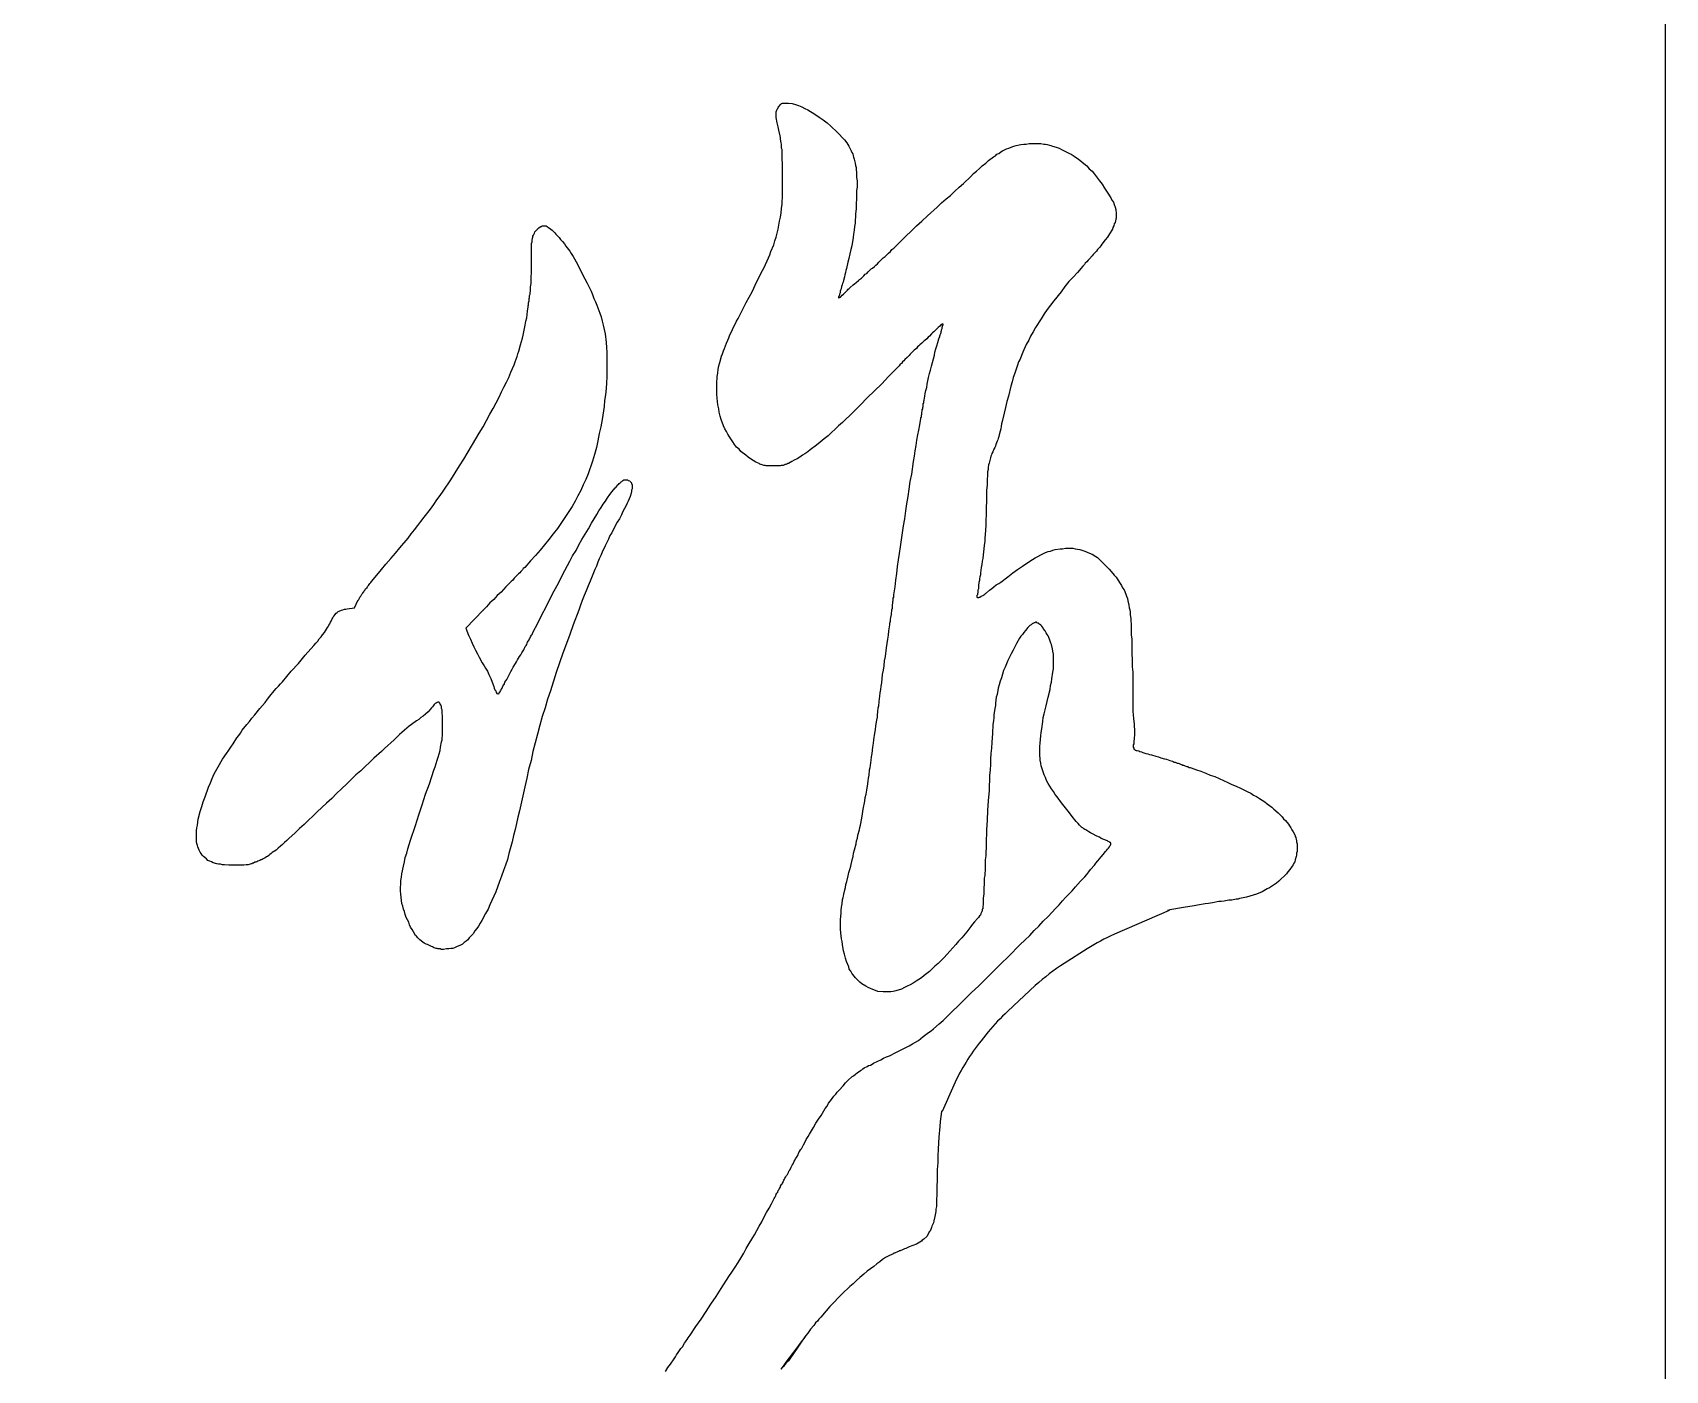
# Model space of a CAD drawing. Extents: x 0 to 5.1, y 0 to 11.
# Drawn here: x 2.559 to 5.118, y 3.653 to 5.75 of the extents above; entities that cross this region are included whole.
import ezdxf

# ---------------------------------------------------------------- set-up
doc = ezdxf.new("R2010")
doc.units = 0
doc.header["$MEASUREMENT"] = 0
doc.layers.get('0').update_dxf_attribs({"linetype": 'CONTINUOUS'})

msp = doc.modelspace()

# ---------------------------------------------------------------- linework, layer by layer
at = {"color": 88, "linetype": 'CONTINUOUS'}
for p, q in [((3.731392, 5.637041), (3.73215, 5.637799)), ((3.73215, 5.637799), (3.732908, 5.637799)), ((3.732908, 5.638557), (3.734424, 5.639316)), ((3.732908, 5.637799), (3.732908, 5.638557)), ((3.734424, 5.639316), (3.735182, 5.639316)), ((3.735182, 5.639316), (3.735941, 5.639316)), ((3.735941, 5.639316), (3.736699, 5.639316)), ((3.736699, 5.639316), (3.738973, 5.639316)), ((3.738973, 5.639316), (3.739731, 5.639316)), ((3.739731, 5.639316), (3.740489, 5.639316)), ((3.740489, 5.639316), (3.741247, 5.639316)), ((3.741247, 5.639316), (3.742763, 5.639316)), ((3.742763, 5.639316), (3.743521, 5.639316)), ((3.823117, 5.336769), (3.822359, 5.336011)), ((3.822359, 5.336011), (3.822359, 5.335253)), ((3.822359, 5.335253), (3.822359, 5.334494)), ((3.822359, 5.334494), (3.822359, 5.333736)), ((3.822359, 5.333736), (3.823117, 5.334494)), ((3.823117, 5.334494), (3.823875, 5.334494)), ((3.823875, 5.334494), (3.824633, 5.335253)), ((3.824633, 5.335253), (3.825391, 5.335253)), ((3.983825, 5.292032), (3.983067, 5.292032)), ((3.984583, 5.29279), (3.983825, 5.292032)), ((3.983825, 5.283691), (3.984583, 5.285966)), ((3.983825, 5.282933), (3.983825, 5.283691)), ((3.985342, 5.29279), (3.984583, 5.29279)), ((3.984583, 5.287482), (3.985342, 5.288999)), ((3.984583, 5.286724), (3.984583, 5.287482)), ((3.984583, 5.285966), (3.984583, 5.286724)), ((3.9861, 5.29279), (3.985342, 5.293548)), ((3.985342, 5.293548), (3.985342, 5.29279)), ((3.985342, 5.290515), (3.9861, 5.291273)), ((3.985342, 5.288999), (3.985342, 5.290515)), ((3.9861, 5.292032), (3.9861, 5.29279)), ((3.9861, 5.291273), (3.9861, 5.292032)), ((3.951229, 5.146445), (3.951987, 5.147204)), ((3.951987, 5.150237), (3.952745, 5.151753)), ((3.951987, 5.14872), (3.951987, 5.150237)), ((3.951987, 5.147204), (3.951987, 5.14872)), ((3.952745, 5.154028), (3.953503, 5.157061)), ((3.952745, 5.15327), (3.952745, 5.154028)), ((3.952745, 5.151753), (3.952745, 5.15327)), ((3.953503, 5.158578), (3.954261, 5.160094)), ((3.953503, 5.157061), (3.953503, 5.158578)), ((3.954261, 5.162369), (3.955019, 5.163885)), ((3.954261, 5.160852), (3.954261, 5.162369)), ((3.954261, 5.160094), (3.954261, 5.160852)), ((3.955019, 5.168435), (3.955777, 5.169193)), ((3.955019, 5.165402), (3.955019, 5.168435)), ((3.955019, 5.163885), (3.955019, 5.165402)), ((3.698796, 5.073652), (3.698038, 5.074411)), ((3.700312, 5.072894), (3.698796, 5.073652)), ((3.70107, 5.072894), (3.700312, 5.072894)), ((3.702586, 5.072136), (3.70107, 5.072894)), ((3.70486, 5.071378), (3.702586, 5.072136)), ((3.706376, 5.071378), (3.70486, 5.071378)), ((3.707134, 5.071378), (3.706376, 5.071378)), ((3.732908, 5.071378), (3.73215, 5.071378)), ((3.734424, 5.071378), (3.732908, 5.071378)), ((3.735182, 5.071378), (3.734424, 5.071378)), ((3.737457, 5.072136), (3.735182, 5.071378)), ((3.738215, 5.072894), (3.737457, 5.072136)), ((3.739731, 5.072894), (3.738215, 5.072894)), ((3.740489, 5.073652), (3.739731, 5.072894)), ((3.741247, 5.073652), (3.740489, 5.073652)), ((3.742005, 5.074411), (3.741247, 5.073652)), ((4.039922, 4.868922), (4.039164, 4.867405)), ((4.039164, 4.867405), (4.039164, 4.866647)), ((4.039164, 4.866647), (4.039164, 4.865889)), ((4.039164, 4.865889), (4.039164, 4.86513)), ((4.039164, 4.86513), (4.039922, 4.864372)), ((4.039922, 4.86968), (4.039922, 4.868922)), ((4.039922, 4.864372), (4.04068, 4.864372)), ((4.04068, 4.864372), (4.041438, 4.864372)), ((4.041438, 4.864372), (4.042196, 4.864372)), ((4.042196, 4.864372), (4.042954, 4.86513)), ((4.042954, 4.86513), (4.043712, 4.86513)), ((3.052172, 4.846932), (3.052172, 4.846174)), ((3.06885, 4.859822), (3.06885, 4.859064)), ((3.265187, 4.844657), (3.265187, 4.843899)), ((4.129372, 4.824942), (4.128614, 4.824942)), ((4.130131, 4.824942), (4.129372, 4.824942)), ((4.130889, 4.825701), (4.130131, 4.824942)), ((4.131647, 4.825701), (4.130889, 4.825701)), ((4.132405, 4.825701), (4.131647, 4.825701)), ((4.133163, 4.824942), (4.132405, 4.825701)), ((4.134679, 4.824184), (4.133163, 4.824942)), ((4.135437, 4.824184), (4.134679, 4.824184)), ((4.136195, 4.823426), (4.135437, 4.824184)), ((4.136953, 4.822668), (4.136195, 4.823426)), ((3.242445, 4.805228), (3.242445, 4.804469)), ((4.28629, 4.626278), (4.287048, 4.625519)), ((4.287048, 4.625519), (4.287807, 4.625519)), ((4.287807, 4.625519), (4.288565, 4.624761)), ((4.288565, 4.624761), (4.289323, 4.624761)), ((4.289323, 4.624761), (4.290081, 4.624761)), ((4.36058, 4.602772), (4.361338, 4.602013)), ((4.361338, 4.602013), (4.362854, 4.602013)), ((4.362854, 4.602013), (4.36437, 4.601255)), ((4.36437, 4.601255), (4.365128, 4.600497)), ((4.365128, 4.600497), (4.368161, 4.599739)), ((4.368161, 4.599739), (4.369677, 4.599739)), ((4.369677, 4.599739), (4.370435, 4.59898)), ((4.244597, 4.482208), (4.243839, 4.482966)), ((4.246113, 4.48145), (4.244597, 4.482208)), ((4.247629, 4.480691), (4.246113, 4.48145)), ((4.248388, 4.480691), (4.247629, 4.480691)), ((4.248388, 4.479933), (4.248388, 4.480691)), ((4.249146, 4.479933), (4.248388, 4.479933)), ((4.249146, 4.479175), (4.249146, 4.479933)), ((4.249146, 4.478417), (4.249146, 4.479175)), ((4.249146, 4.477658), (4.249146, 4.478417)), ((4.539482, 4.485241), (4.54024, 4.484483)), ((4.248388, 4.4769), (4.249146, 4.4769)), ((4.249146, 4.4769), (4.249146, 4.477658)), ((4.04826, 4.37681), (4.047502, 4.376051)), ((4.047502, 4.376051), (4.047502, 4.374535)), ((4.047502, 4.373018), (4.046744, 4.37226)), ((4.047502, 4.374535), (4.047502, 4.373018)), ((3.184074, 4.317665), (3.184074, 4.316907)), ((3.758682, 3.992371), (3.75944, 3.993129)), ((3.758682, 3.990854), (3.758682, 3.992371)), ((3.75944, 3.993129), (3.760198, 3.994645)), ((3.760198, 3.994645), (3.761714, 3.99692)), ((3.761714, 3.997679), (3.762473, 3.999195)), ((3.761714, 3.99692), (3.761714, 3.997679)), ((3.762473, 3.999195), (3.763231, 3.999953)), ((3.763231, 3.999953), (3.763989, 4.000712)), ((3.757924, 3.990096), (3.758682, 3.990854)), ((3.731392, 3.942325), (3.732908, 3.9446)), ((3.731392, 3.940809), (3.731392, 3.942325)), ((3.732908, 3.9446), (3.733666, 3.945358)), ((3.733666, 3.946117), (3.734424, 3.946875)), ((3.733666, 3.945358), (3.733666, 3.946117)), ((3.734424, 3.946875), (3.735182, 3.948391)), ((3.735182, 3.94915), (3.735941, 3.949908)), ((3.735182, 3.948391), (3.735182, 3.94915)), ((3.727602, 3.935501), (3.72836, 3.936259)), ((3.72836, 3.936259), (3.729118, 3.937776)), ((3.729118, 3.937776), (3.729876, 3.938534)), ((3.729876, 3.938534), (3.730634, 3.940051)), ((3.730634, 3.940051), (3.731392, 3.940809)), ((3.914842, 3.839202), (3.913326, 3.838444)), ((3.916358, 3.83996), (3.914842, 3.839202)), ((3.917116, 3.840718), (3.916358, 3.83996)), ((3.908778, 3.836927), (3.90802, 3.836169)), ((3.909536, 3.836927), (3.908778, 3.836927)), ((3.910294, 3.836927), (3.909536, 3.836927)), ((3.911052, 3.837685), (3.910294, 3.836927)), ((3.913326, 3.838444), (3.911052, 3.837685)), ((3.773843, 3.711814), (3.771569, 3.708781)), ((3.756646, 3.688695), (3.751757, 3.682123)), ((3.757166, 3.688308), (3.752618, 3.681483)), ((3.762167, 3.696117), (3.756646, 3.688695)), ((3.762473, 3.69589), (3.757166, 3.688308)), ((3.769318, 3.70573), (3.762167, 3.696117)), ((3.769295, 3.705748), (3.762473, 3.69589)), ((3.771569, 3.708781), (3.769295, 3.705748)), ((3.735286, 3.659981), (3.731968, 3.65552)), ((3.735941, 3.659494), (3.731968, 3.65552)), ((3.737549, 3.663022), (3.735286, 3.659981)), ((3.738215, 3.662527), (3.735941, 3.659494)), ((3.739811, 3.666064), (3.737549, 3.663022)), ((3.740489, 3.66556), (3.738215, 3.662527)), ((3.751757, 3.682123), (3.739811, 3.666064))]:
    msp.add_line(p, q, dxfattribs=at)
at = {"color": 7, "linetype": 'CONTINUOUS'}
msp.add_lwpolyline([(0, 0), (5.11811, 0), (5.11811, 11.023622), (0, 11.023622)], close=True, dxfattribs=at)
at = {"color": 88, "linetype": 'CONTINUOUS'}
for points in [[(3.698038, 5.074411), (3.692731, 5.076685), (3.688183, 5.07896), (3.684393, 5.081993), (3.680602, 5.084268), (3.676812, 5.087301), (3.669231, 5.093367), (3.666199, 5.097158), (3.662409, 5.100191), (3.659377, 5.103983), (3.656344, 5.108532), (3.651038, 5.116115), (3.648764, 5.120665), (3.64649, 5.124456), (3.644216, 5.129005), (3.641941, 5.133555), (3.638151, 5.143412), (3.636635, 5.14872), (3.635119, 5.154786), (3.634361, 5.160094), (3.632845, 5.16616), (3.632087, 5.176776), (3.631329, 5.182842), (3.631329, 5.18815), (3.631329, 5.194216), (3.631329, 5.199524), (3.632087, 5.210898), (3.632845, 5.216206), (3.633603, 5.222272), (3.634361, 5.227579), (3.635877, 5.232887), (3.638909, 5.242745), (3.640425, 5.246536), (3.641941, 5.251086), (3.643457, 5.254877), (3.64649, 5.263218), (3.648764, 5.267767), (3.65028, 5.271559), (3.651796, 5.276108), (3.65407, 5.2799), (3.657861, 5.288999), (3.660135, 5.29279), (3.662409, 5.29734), (3.664683, 5.301889), (3.666957, 5.30568), (3.673022, 5.318571), (3.67757, 5.326912), (3.682118, 5.335253), (3.686667, 5.343594), (3.694247, 5.359517), (3.698038, 5.366341), (3.70107, 5.373166), (3.70486, 5.380748), (3.710167, 5.392122), (3.712441, 5.396672), (3.714715, 5.401221), (3.716231, 5.406529), (3.720779, 5.417145), (3.722295, 5.423211), (3.72457, 5.429277), (3.726086, 5.435343), (3.727602, 5.441409), (3.729876, 5.4543), (3.731392, 5.460366), (3.73215, 5.46719), (3.732908, 5.474015), (3.733666, 5.480839), (3.734424, 5.495246), (3.734424, 5.504345), (3.734424, 5.512686), (3.734424, 5.521785), (3.734424, 5.530126), (3.734424, 5.542258), (3.734424, 5.54605), (3.733666, 5.549841), (3.733666, 5.553632), (3.733666, 5.556665), (3.733666, 5.560456), (3.733666, 5.566523), (3.732908, 5.568797), (3.732908, 5.571072), (3.732908, 5.573347), (3.732908, 5.574863), (3.73215, 5.577138), (3.731392, 5.582446), (3.731392, 5.585479), (3.730634, 5.587754), (3.72836, 5.596853), (3.727602, 5.602161), (3.726086, 5.608227), (3.72457, 5.616568), (3.72457, 5.618843), (3.72457, 5.621117), (3.72457, 5.623392), (3.72457, 5.625667), (3.726086, 5.629458), (3.726844, 5.630975), (3.727602, 5.632491), (3.72836, 5.634008), (3.729876, 5.634766), (3.731392, 5.637041)], [(3.743521, 5.639316), (3.749586, 5.638557), (3.754892, 5.637041), (3.75944, 5.635524), (3.764747, 5.63325), (3.769295, 5.630975), (3.773843, 5.6287), (3.785214, 5.621876), (3.792037, 5.617326), (3.798101, 5.612777), (3.804166, 5.608227), (3.81023, 5.602919), (3.820085, 5.59382), (3.823875, 5.590029), (3.827666, 5.585479), (3.831456, 5.581688), (3.835246, 5.577138), (3.838278, 5.57183), (3.842069, 5.564248), (3.842827, 5.561973), (3.844343, 5.559698), (3.845101, 5.556665), (3.845859, 5.55439), (3.846617, 5.551357), (3.848133, 5.545291), (3.848891, 5.5415), (3.849649, 5.538467), (3.849649, 5.534676), (3.850407, 5.530884), (3.850407, 5.522543), (3.851165, 5.517236), (3.851165, 5.512686), (3.851165, 5.507378), (3.850407, 5.50207), (3.850407, 5.489938), (3.849649, 5.481597), (3.849649, 5.473256), (3.848891, 5.465674), (3.848133, 5.451267), (3.847375, 5.445959), (3.846617, 5.439893), (3.845859, 5.433827), (3.845101, 5.428519), (3.842827, 5.415628), (3.841311, 5.409562), (3.839794, 5.402738), (3.838278, 5.395914), (3.836762, 5.389848), (3.834488, 5.37999), (3.83373, 5.376957), (3.832972, 5.373924), (3.832214, 5.370133), (3.831456, 5.3671), (3.82994, 5.361034), (3.829182, 5.358759), (3.828424, 5.356484), (3.827666, 5.354209), (3.826907, 5.351934), (3.826149, 5.348143), (3.825391, 5.345868), (3.824633, 5.344352), (3.824633, 5.342077), (3.823875, 5.339802), (3.823117, 5.336769)], [(3.825391, 5.335253), (3.827666, 5.338286), (3.82994, 5.339802), (3.831456, 5.341319), (3.832972, 5.342835), (3.836004, 5.345868), (3.83752, 5.347385), (3.839036, 5.348901), (3.840552, 5.350418), (3.845101, 5.354209), (3.847375, 5.355726), (3.849649, 5.358001), (3.853439, 5.361034), (3.854956, 5.36255), (3.856472, 5.364067), (3.857988, 5.364825), (3.861778, 5.368616), (3.864052, 5.370891), (3.866326, 5.372408), (3.868601, 5.374682), (3.873149, 5.379232), (3.875423, 5.380748), (3.878455, 5.383023), (3.88073, 5.385298), (3.883004, 5.387573), (3.885278, 5.389848), (3.887552, 5.392122), (3.8921, 5.396672), (3.895133, 5.398947), (3.898165, 5.40198), (3.900439, 5.404255), (3.903471, 5.406529), (3.905745, 5.409562), (3.908778, 5.411837), (3.91939, 5.422453), (3.927729, 5.430794), (3.936068, 5.438376), (3.944406, 5.446717), (3.952745, 5.4543), (3.961842, 5.462641), (3.977003, 5.476289), (3.983825, 5.483114), (3.990648, 5.48918), (3.99747, 5.494488), (4.004293, 5.501312), (4.011115, 5.507378), (4.017938, 5.513444), (4.029309, 5.52406), (4.033857, 5.528609), (4.038406, 5.532401), (4.042954, 5.53695), (4.047502, 5.540742), (4.052809, 5.545291), (4.057357, 5.549083), (4.064938, 5.555149), (4.06797, 5.556665), (4.070244, 5.55894), (4.073276, 5.560456), (4.076308, 5.562731), (4.079341, 5.564248), (4.085405, 5.567281), (4.089195, 5.568797), (4.092986, 5.570314), (4.096776, 5.57183), (4.100566, 5.572589), (4.108147, 5.574105), (4.112695, 5.574863), (4.116485, 5.574863), (4.121034, 5.575622), (4.124824, 5.575622), (4.131647, 5.575622), (4.133921, 5.575622), (4.136953, 5.575622), (4.139227, 5.575622), (4.143776, 5.574863), (4.145292, 5.574863), (4.146808, 5.574863), (4.149082, 5.574105), (4.152872, 5.573347), (4.155146, 5.572589), (4.157421, 5.57183), (4.163485, 5.570314), (4.168033, 5.568797), (4.171824, 5.566523), (4.177888, 5.56349), (4.18092, 5.561973), (4.183953, 5.560456), (4.186985, 5.55894), (4.191533, 5.555907), (4.193807, 5.55439), (4.196082, 5.552874), (4.198356, 5.551357), (4.20063, 5.549841), (4.206694, 5.544533), (4.211243, 5.540742), (4.215033, 5.536192), (4.219581, 5.532401), (4.223372, 5.527851), (4.230952, 5.517236), (4.235501, 5.511928), (4.239291, 5.505862), (4.243081, 5.499796), (4.249146, 5.490696), (4.250662, 5.486905), (4.252936, 5.483872), (4.254452, 5.480081), (4.255968, 5.476289), (4.256726, 5.472498), (4.257484, 5.466432), (4.257484, 5.464915), (4.257484, 5.462641), (4.257484, 5.461124), (4.257484, 5.458849), (4.256726, 5.457333), (4.255968, 5.452025), (4.254452, 5.44975), (4.253694, 5.446717), (4.252178, 5.444442), (4.25142, 5.441409), (4.246871, 5.434585), (4.243839, 5.429277), (4.240049, 5.424728), (4.234742, 5.417903), (4.233226, 5.415628), (4.23171, 5.413354), (4.22792, 5.409562), (4.226404, 5.407288), (4.224888, 5.405771), (4.222614, 5.403496), (4.221097, 5.40198), (4.219581, 5.399705), (4.215791, 5.395155), (4.213517, 5.392881), (4.211243, 5.390606), (4.208969, 5.388331), (4.207452, 5.386056), (4.205178, 5.383781), (4.19684, 5.373924), (4.190017, 5.366341), (4.183195, 5.359517), (4.17713, 5.351934), (4.171066, 5.343594), (4.159695, 5.329187), (4.154388, 5.322362), (4.149082, 5.315538), (4.144534, 5.308714), (4.139985, 5.301131), (4.130889, 5.287482), (4.127098, 5.280658), (4.123308, 5.273833), (4.120276, 5.267767), (4.116485, 5.260943), (4.111179, 5.248811), (4.108905, 5.243503), (4.106631, 5.238195), (4.104357, 5.233646), (4.10284, 5.228338), (4.098292, 5.216206), (4.096018, 5.209381), (4.094502, 5.202557), (4.092228, 5.195732), (4.088437, 5.179809), (4.086163, 5.171468), (4.083889, 5.162369), (4.081615, 5.15327), (4.078583, 5.140379), (4.077825, 5.136588), (4.077066, 5.132797), (4.076308, 5.129005), (4.07555, 5.125214), (4.074034, 5.119148), (4.073276, 5.116873), (4.072518, 5.11384), (4.07176, 5.111565), (4.071002, 5.109291), (4.068728, 5.103983), (4.06797, 5.101708), (4.067212, 5.099433), (4.065696, 5.097158), (4.06418, 5.092609), (4.062663, 5.090334), (4.061905, 5.088059), (4.061147, 5.085784), (4.060389, 5.08351), (4.059631, 5.081235), (4.058115, 5.075169), (4.057357, 5.072136), (4.056599, 5.068344), (4.056599, 5.065311), (4.055841, 5.06152), (4.055841, 5.057729), (4.055083, 5.047113), (4.055083, 5.040289), (4.054325, 5.032706), (4.054325, 5.025882), (4.054325, 5.018299), (4.053567, 5.003134), (4.053567, 4.994035), (4.052809, 4.985694), (4.052809, 4.977353), (4.052051, 4.962946), (4.051293, 4.957638), (4.051293, 4.95233), (4.050534, 4.946264), (4.049776, 4.940956), (4.049018, 4.931099), (4.04826, 4.925791), (4.047502, 4.921242), (4.046744, 4.915934), (4.045986, 4.911384), (4.04447, 4.903043), (4.04447, 4.90001), (4.043712, 4.896977), (4.042954, 4.893944), (4.042954, 4.890911), (4.042196, 4.887878), (4.041438, 4.883329), (4.041438, 4.881812), (4.041438, 4.879537), (4.041438, 4.878021), (4.04068, 4.875746), (4.04068, 4.873471), (4.039922, 4.86968)], [(3.06885, 4.859822), (3.070366, 4.861339), (3.071124, 4.863614), (3.071882, 4.86513), (3.073398, 4.866647), (3.074914, 4.86968), (3.07643, 4.871196), (3.077188, 4.872713), (3.077946, 4.873471), (3.078705, 4.874988), (3.080221, 4.876504), (3.080979, 4.878021), (3.083253, 4.880295), (3.084011, 4.881812), (3.085527, 4.883329), (3.086285, 4.884845), (3.087801, 4.886362), (3.089317, 4.887878), (3.090075, 4.889395), (3.098414, 4.899252), (3.105995, 4.908351), (3.112817, 4.916692), (3.120398, 4.925791), (3.127978, 4.934132), (3.134801, 4.942473), (3.147688, 4.957638), (3.152236, 4.964463), (3.157543, 4.970529), (3.162849, 4.977353), (3.167397, 4.983419), (3.172704, 4.990243), (3.182558, 5.003134), (3.187865, 5.009958), (3.192413, 5.017541), (3.19772, 5.024365), (3.202268, 5.03119), (3.214397, 5.04863), (3.221219, 5.060004), (3.228042, 5.070619), (3.234864, 5.081235), (3.241687, 5.092609), (3.253816, 5.113082), (3.259122, 5.122181), (3.265187, 5.132038), (3.270493, 5.141896), (3.2758, 5.151753), (3.281106, 5.160852), (3.290203, 5.178292), (3.293993, 5.186633), (3.297783, 5.194216), (3.301573, 5.201799), (3.305364, 5.209381), (3.308396, 5.217722), (3.313702, 5.229096), (3.315219, 5.233646), (3.316735, 5.238195), (3.318251, 5.241986), (3.319767, 5.246536), (3.321283, 5.250327), (3.323557, 5.260185), (3.325073, 5.265493), (3.326589, 5.2708), (3.328106, 5.27535), (3.328864, 5.280658), (3.331138, 5.291273), (3.331896, 5.29734), (3.333412, 5.302647), (3.33417, 5.307955), (3.334928, 5.313263), (3.335686, 5.320087), (3.335686, 5.321604), (3.336444, 5.32312), (3.336444, 5.324637), (3.336444, 5.326154), (3.337202, 5.329187), (3.337202, 5.329945), (3.337202, 5.331461), (3.337202, 5.332978), (3.33796, 5.334494), (3.33796, 5.337527), (3.338718, 5.339802), (3.338718, 5.341319), (3.339476, 5.34511), (3.339476, 5.347385), (3.339476, 5.348901), (3.339476, 5.351176), (3.340234, 5.356484), (3.340234, 5.360275), (3.340234, 5.363308), (3.340234, 5.366341), (3.340992, 5.373924), (3.340992, 5.377715), (3.340992, 5.381507), (3.340992, 5.386056), (3.340992, 5.394397), (3.340992, 5.399705), (3.340992, 5.404255), (3.340992, 5.409562), (3.340992, 5.417145), (3.340992, 5.41942), (3.341751, 5.421695), (3.341751, 5.423969), (3.342509, 5.427761), (3.343267, 5.429277), (3.343267, 5.430794), (3.344025, 5.43231), (3.345541, 5.435343), (3.346299, 5.437618), (3.347815, 5.439135), (3.350089, 5.441409), (3.350847, 5.442926), (3.352363, 5.443684), (3.353121, 5.444442), (3.355396, 5.445959), (3.356154, 5.445959), (3.35767, 5.446717), (3.358428, 5.446717), (3.359186, 5.446717), (3.362218, 5.446717), (3.363734, 5.446717), (3.36525, 5.445959), (3.366008, 5.445201), (3.367525, 5.444442), (3.371315, 5.441409), (3.373589, 5.439893), (3.375105, 5.438376), (3.377379, 5.436102), (3.378895, 5.433827), (3.384202, 5.428519), (3.386476, 5.425486), (3.389508, 5.422453), (3.39254, 5.418661), (3.394815, 5.41487), (3.400879, 5.407288), (3.403153, 5.403496), (3.406185, 5.398947), (3.40846, 5.395155), (3.410734, 5.390606), (3.416798, 5.379232), (3.420589, 5.371649), (3.424379, 5.364067), (3.428169, 5.357242), (3.434234, 5.344352), (3.436508, 5.339044), (3.438782, 5.332978), (3.441056, 5.32767), (3.44333, 5.322362), (3.447879, 5.31023), (3.450153, 5.304164), (3.451669, 5.29734), (3.453185, 5.291273), (3.454701, 5.284449), (3.456217, 5.277625), (3.457733, 5.263976), (3.458491, 5.256393), (3.459249, 5.248811), (3.459249, 5.241986), (3.459249, 5.234404), (3.459249, 5.226821), (3.459249, 5.210139), (3.458491, 5.20104), (3.457733, 5.191941), (3.456975, 5.182084), (3.455459, 5.172985), (3.454701, 5.163885), (3.451669, 5.143412), (3.449395, 5.132038), (3.447121, 5.121423), (3.444846, 5.110049), (3.442572, 5.099433), (3.43954, 5.088818), (3.436508, 5.078202), (3.429685, 5.058487), (3.425895, 5.049388), (3.422105, 5.041047), (3.418314, 5.031948), (3.413766, 5.023607), (3.409218, 5.015266), (3.404669, 5.006925), (3.399363, 4.999343), (3.387992, 4.981903), (3.381928, 4.972803), (3.375105, 4.964463), (3.368283, 4.955363), (3.36146, 4.947023), (3.354638, 4.938682), (3.347057, 4.930341), (3.339476, 4.922), (3.33038, 4.911384), (3.328106, 4.909868), (3.326589, 4.907593), (3.324315, 4.905318), (3.322799, 4.903043), (3.320525, 4.901527), (3.318251, 4.899252), (3.313702, 4.894702), (3.311428, 4.891669), (3.309154, 4.889395), (3.306122, 4.886362), (3.303848, 4.884087), (3.300815, 4.881054), (3.293235, 4.872713), (3.28717, 4.867405), (3.281864, 4.861339), (3.2758, 4.856031), (3.270493, 4.849965), (3.265187, 4.844657)], [(3.983067, 5.292032), (3.980793, 5.289757), (3.978519, 5.287482), (3.977003, 5.285966), (3.975487, 5.285207), (3.973213, 5.282174), (3.971696, 5.280658), (3.969422, 5.279141), (3.967906, 5.277625), (3.964874, 5.273833), (3.9626, 5.272317), (3.960326, 5.270042), (3.957293, 5.267009), (3.955777, 5.266251), (3.954261, 5.264734), (3.952745, 5.263218), (3.949713, 5.260185), (3.948197, 5.258668), (3.945923, 5.257152), (3.944406, 5.254877), (3.940616, 5.251844), (3.9391, 5.250327), (3.937584, 5.248811), (3.936068, 5.247294), (3.934552, 5.245778), (3.933036, 5.243503), (3.931519, 5.241986), (3.930003, 5.24047), (3.926213, 5.237437), (3.924697, 5.235162), (3.922423, 5.233646), (3.920907, 5.231371), (3.918632, 5.229854), (3.917116, 5.227579), (3.9156, 5.226063), (3.913326, 5.223788), (3.900439, 5.210898), (3.889826, 5.199524), (3.878455, 5.18815), (3.867085, 5.177534), (3.856472, 5.16616), (3.845101, 5.154786), (3.828424, 5.138863), (3.822359, 5.133555), (3.817053, 5.128247), (3.810988, 5.122939), (3.805682, 5.117631), (3.799617, 5.113082), (3.793553, 5.107774), (3.787488, 5.103225), (3.777634, 5.095642), (3.773843, 5.092609), (3.769295, 5.089576), (3.765505, 5.087301), (3.761714, 5.084268), (3.757166, 5.081993), (3.752618, 5.079718), (3.748828, 5.077444), (3.743521, 5.074411), (3.742005, 5.074411)], [(3.955777, 5.169193), (3.955777, 5.17071), (3.955777, 5.172226), (3.956535, 5.173743), (3.957293, 5.179809), (3.958051, 5.184359), (3.958809, 5.188908), (3.960326, 5.193458), (3.961084, 5.198766), (3.963358, 5.209381), (3.964874, 5.215447), (3.96639, 5.220755), (3.967906, 5.226821), (3.969422, 5.232887), (3.972455, 5.244261), (3.973213, 5.248811), (3.974729, 5.254119), (3.976245, 5.258668), (3.977761, 5.263976), (3.979277, 5.270042), (3.980035, 5.271559), (3.980793, 5.273075), (3.980793, 5.274592), (3.981551, 5.276108), (3.982309, 5.278383), (3.983067, 5.2799), (3.983067, 5.281416), (3.983825, 5.282933)], [(4.046744, 4.37226), (4.045228, 4.369227), (4.04447, 4.366952), (4.042954, 4.365436), (4.041438, 4.363161), (4.039922, 4.361644), (4.035373, 4.356336), (4.032341, 4.352545), (4.029309, 4.348754), (4.026277, 4.344963), (4.023244, 4.340413), (4.015664, 4.331314), (4.010357, 4.326006), (4.005809, 4.320698), (4.001261, 4.31539), (3.996712, 4.310082), (3.987616, 4.300225), (3.983067, 4.295675), (3.978519, 4.291126), (3.973213, 4.286576), (3.964874, 4.278235), (3.960326, 4.275202), (3.956535, 4.272169), (3.951987, 4.268378), (3.943648, 4.26307), (3.9391, 4.260037), (3.934552, 4.257762), (3.930003, 4.255488), (3.925455, 4.253213), (3.920907, 4.250938), (3.91181, 4.247905), (3.90802, 4.247147), (3.904229, 4.246388), (3.899681, 4.246388), (3.895891, 4.246388), (3.8921, 4.246388), (3.883762, 4.247147), (3.879971, 4.248663), (3.876181, 4.25018), (3.872391, 4.251696), (3.868601, 4.253213), (3.86481, 4.255488), (3.858746, 4.259279), (3.855714, 4.261554), (3.853439, 4.263828), (3.851165, 4.266103), (3.848891, 4.268378), (3.844343, 4.273686), (3.842827, 4.275961), (3.841311, 4.278994), (3.839036, 4.282027), (3.838278, 4.285818), (3.834488, 4.294159), (3.832972, 4.299467), (3.831456, 4.305533), (3.82994, 4.310841), (3.828424, 4.320698), (3.827666, 4.325248), (3.826907, 4.329797), (3.826149, 4.334347), (3.825391, 4.344204), (3.825391, 4.349512), (3.825391, 4.35482), (3.825391, 4.360128), (3.826149, 4.369985), (3.826149, 4.374535), (3.826907, 4.379084), (3.827666, 4.384392), (3.828424, 4.391216), (3.829182, 4.39425), (3.82994, 4.396524), (3.830698, 4.399557), (3.832214, 4.406382), (3.832972, 4.410173), (3.83373, 4.414723), (3.835246, 4.419272), (3.83752, 4.428371), (3.838278, 4.433679), (3.839794, 4.438229), (3.841311, 4.443537), (3.843585, 4.453394), (3.845101, 4.458702), (3.845859, 4.46401), (3.847375, 4.469317), (3.849649, 4.478417), (3.850407, 4.482966), (3.851923, 4.487516), (3.852681, 4.492065), (3.854956, 4.500406), (3.855714, 4.504198), (3.856472, 4.507989), (3.858746, 4.518605), (3.859504, 4.525429), (3.86102, 4.533011), (3.863294, 4.545144), (3.864052, 4.55121), (3.865568, 4.556518), (3.866326, 4.562584), (3.867843, 4.572441), (3.868601, 4.576991), (3.869359, 4.58154), (3.870117, 4.58609), (3.870875, 4.594431), (3.871633, 4.598222), (3.872391, 4.601255), (3.873149, 4.609596), (3.873907, 4.614904), (3.874665, 4.620212), (3.876181, 4.630069), (3.876939, 4.636135), (3.877697, 4.641443), (3.879213, 4.652059), (3.879971, 4.657366), (3.88073, 4.663433), (3.882246, 4.672532), (3.883004, 4.677081), (3.883004, 4.680873), (3.883762, 4.685422), (3.88452, 4.691488), (3.885278, 4.694521), (3.885278, 4.696796), (3.886036, 4.699071), (3.886036, 4.701346), (3.886794, 4.709687), (3.887552, 4.714994), (3.88831, 4.720302), (3.889068, 4.72561), (3.889826, 4.730918), (3.891342, 4.743808), (3.892858, 4.750633), (3.893617, 4.757457), (3.894375, 4.76504), (3.895891, 4.771864), (3.897407, 4.785513), (3.898165, 4.792337), (3.899681, 4.799161), (3.900439, 4.805228), (3.901197, 4.812052), (3.902713, 4.821909), (3.902713, 4.824184), (3.903471, 4.827217), (3.903471, 4.83025), (3.904229, 4.833283), (3.904987, 4.837833), (3.904987, 4.840108), (3.905745, 4.843141), (3.905745, 4.845415), (3.906504, 4.84769), (3.906504, 4.849965), (3.906504, 4.85224), (3.907262, 4.856031), (3.907262, 4.858306), (3.90802, 4.859822), (3.90802, 4.861339), (3.90802, 4.863614), (3.908778, 4.86513), (3.908778, 4.867405), (3.908778, 4.868922), (3.911052, 4.881054), (3.91181, 4.891669), (3.913326, 4.902285), (3.914842, 4.912901), (3.916358, 4.923516), (3.917874, 4.933374), (3.91939, 4.943989), (3.920907, 4.954605), (3.923939, 4.976595), (3.926213, 4.987969), (3.927729, 5.000101), (3.929245, 5.011475), (3.931519, 5.022849), (3.933036, 5.034223), (3.934552, 5.046355), (3.936826, 5.057729), (3.939858, 5.077444), (3.941374, 5.085784), (3.942132, 5.094125), (3.943648, 5.102466), (3.945164, 5.110807), (3.946681, 5.119148), (3.948197, 5.126731), (3.949713, 5.135072), (3.951229, 5.144929), (3.951229, 5.146445)], [(3.73215, 5.071378), (3.730634, 5.070619), (3.726844, 5.070619), (3.72457, 5.070619), (3.722295, 5.070619), (3.717747, 5.070619), (3.714715, 5.070619), (3.712441, 5.070619), (3.70865, 5.070619), (3.707134, 5.071378)], [(3.242445, 4.805228), (3.245477, 4.799161), (3.247751, 4.793095), (3.250784, 4.787029), (3.253058, 4.781721), (3.25609, 4.776414), (3.259122, 4.771106), (3.263671, 4.762007), (3.266703, 4.757457), (3.268977, 4.753666), (3.272009, 4.749116), (3.274283, 4.743808), (3.277316, 4.737742), (3.281106, 4.727885), (3.281864, 4.724852), (3.282622, 4.722577), (3.28338, 4.719544), (3.284896, 4.718027), (3.285654, 4.715753), (3.286412, 4.714236), (3.287928, 4.713478), (3.288687, 4.713478), (3.290203, 4.714236), (3.290203, 4.714994), (3.290203, 4.714994), (3.290203, 4.714994), (3.290961, 4.715753), (3.290961, 4.715753), (3.290961, 4.715753), (3.290961, 4.716511), (3.291719, 4.716511), (3.292477, 4.718027), (3.293235, 4.719544), (3.293993, 4.72106), (3.294751, 4.722577), (3.296267, 4.72561), (3.297783, 4.727885), (3.298541, 4.729401), (3.299299, 4.731676), (3.302332, 4.736226), (3.303848, 4.739259), (3.305364, 4.742292), (3.308396, 4.748358), (3.31067, 4.752149), (3.312186, 4.755182), (3.315977, 4.761248), (3.317493, 4.763523), (3.319009, 4.766556), (3.322041, 4.771864), (3.324315, 4.774897), (3.325831, 4.77793), (3.328864, 4.78248), (3.329622, 4.783996), (3.33038, 4.786271), (3.331138, 4.787788), (3.332654, 4.789304), (3.333412, 4.790821), (3.33417, 4.793095), (3.334928, 4.794612), (3.337202, 4.798403), (3.33796, 4.79992), (3.338718, 4.801436), (3.339476, 4.802953), (3.340992, 4.805228), (3.341751, 4.806744), (3.342509, 4.808261), (3.343267, 4.809777), (3.350847, 4.824184), (3.356912, 4.837075), (3.363734, 4.849965), (3.369799, 4.862097), (3.376621, 4.874988), (3.383444, 4.88712), (3.389508, 4.90001), (3.400879, 4.921242), (3.405427, 4.929583), (3.410734, 4.937923), (3.415282, 4.947023), (3.41983, 4.955363), (3.425137, 4.963704), (3.430443, 4.972045), (3.434992, 4.981144), (3.44333, 4.994793), (3.446363, 5.000101), (3.450153, 5.005409), (3.453185, 5.010717), (3.456975, 5.015266), (3.460008, 5.020574), (3.463798, 5.025882), (3.467588, 5.030431), (3.472136, 5.036497), (3.473653, 5.037256), (3.474411, 5.038772), (3.475169, 5.03953), (3.475927, 5.041047), (3.477443, 5.041805), (3.478201, 5.043322), (3.479717, 5.04408), (3.481233, 5.045597), (3.482749, 5.046355), (3.483507, 5.047113), (3.484265, 5.047871), (3.485782, 5.04863), (3.48654, 5.04863), (3.488814, 5.04863), (3.489572, 5.04863), (3.491088, 5.04863), (3.491846, 5.04863), (3.492604, 5.047871), (3.494878, 5.047113), (3.495636, 5.046355), (3.495636, 5.046355), (3.497152, 5.044838), (3.497152, 5.044838), (3.49791, 5.04408), (3.49791, 5.043322), (3.49791, 5.042564), (3.498668, 5.041805), (3.498668, 5.041047), (3.498668, 5.040289), (3.498668, 5.03953), (3.498668, 5.037256), (3.498668, 5.034981), (3.49791, 5.032706), (3.49791, 5.030431), (3.497152, 5.028157), (3.495636, 5.022849), (3.49412, 5.019057), (3.492604, 5.015266), (3.491088, 5.012233), (3.489572, 5.008442), (3.484265, 4.999343), (3.481991, 4.994035), (3.478959, 4.987969), (3.475169, 4.982661), (3.472136, 4.976595), (3.46683, 4.965979), (3.463798, 4.96143), (3.461524, 4.956122), (3.459249, 4.950814), (3.456217, 4.945506), (3.451669, 4.935649), (3.449395, 4.930341), (3.447121, 4.925033), (3.444846, 4.919725), (3.442572, 4.913659), (3.440298, 4.908351), (3.438024, 4.903043), (3.432717, 4.890153), (3.429685, 4.88257), (3.426653, 4.874988), (3.423621, 4.867405), (3.420589, 4.859822), (3.417556, 4.85224), (3.415282, 4.844657), (3.406185, 4.821909), (3.400879, 4.806744), (3.395573, 4.792337), (3.390266, 4.777172), (3.38496, 4.762007), (3.379653, 4.746841), (3.370557, 4.718027), (3.366008, 4.705137), (3.362218, 4.691488), (3.35767, 4.67784), (3.353879, 4.664191), (3.350089, 4.650542), (3.343267, 4.623245), (3.340234, 4.608838), (3.336444, 4.595189), (3.333412, 4.58154), (3.33038, 4.567892), (3.327347, 4.553485), (3.322041, 4.529978), (3.319767, 4.520121), (3.317493, 4.510264), (3.315219, 4.501164), (3.312944, 4.491307), (3.31067, 4.48145), (3.305364, 4.463251), (3.30309, 4.454152), (3.300057, 4.445053), (3.297025, 4.436712), (3.293993, 4.427613), (3.290961, 4.419272), (3.284896, 4.403349), (3.281864, 4.396524), (3.278832, 4.3897), (3.2758, 4.382876), (3.272767, 4.376051), (3.268977, 4.369227), (3.262913, 4.358611), (3.260638, 4.354062), (3.257606, 4.349512), (3.255332, 4.345721), (3.2523, 4.341929), (3.249268, 4.33738), (3.243203, 4.331314), (3.240929, 4.328281), (3.238655, 4.326006), (3.235622, 4.323731), (3.23259, 4.321456), (3.229558, 4.31994), (3.223494, 4.316907), (3.220461, 4.31539), (3.217429, 4.314632), (3.214397, 4.314632), (3.211365, 4.313874), (3.207574, 4.313874), (3.203026, 4.313116), (3.202268, 4.313116), (3.200752, 4.313116), (3.199236, 4.313116), (3.19772, 4.313874), (3.195445, 4.313874), (3.193929, 4.313874), (3.193171, 4.314632), (3.191655, 4.314632), (3.188623, 4.31539), (3.187107, 4.316149), (3.185591, 4.316907), (3.184075, 4.317665)], [(4.043712, 4.86513), (4.045986, 4.866647), (4.04826, 4.867405), (4.049776, 4.868922), (4.051293, 4.86968), (4.052809, 4.871196), (4.054325, 4.871955), (4.058873, 4.875746), (4.062663, 4.878779), (4.065696, 4.881054), (4.069486, 4.884087), (4.073276, 4.886362), (4.076308, 4.888636), (4.087679, 4.896977), (4.09526, 4.903043), (4.10284, 4.908351), (4.110421, 4.913659), (4.121792, 4.921242), (4.12634, 4.924275), (4.130131, 4.926549), (4.134679, 4.928824), (4.139227, 4.931099), (4.146808, 4.93489), (4.150598, 4.936407), (4.154388, 4.937165), (4.158179, 4.938682), (4.161969, 4.93944), (4.16955, 4.940956), (4.17334, 4.940956), (4.177888, 4.941715), (4.181678, 4.941715), (4.189259, 4.941715), (4.193049, 4.940956), (4.19684, 4.940198), (4.20063, 4.93944), (4.20821, 4.937165), (4.212001, 4.935649), (4.215791, 4.934132), (4.219581, 4.932616), (4.225646, 4.928824), (4.22792, 4.927308), (4.230194, 4.925033), (4.232468, 4.922758), (4.238533, 4.916692), (4.242323, 4.912901), (4.246113, 4.909109), (4.252178, 4.902285), (4.254452, 4.899252), (4.257484, 4.896219), (4.259758, 4.892428), (4.263549, 4.886362), (4.265823, 4.883329), (4.267339, 4.879537), (4.269613, 4.876504), (4.272645, 4.86968), (4.273403, 4.866647), (4.27492, 4.862855), (4.275678, 4.859064), (4.277194, 4.85224), (4.277952, 4.848448), (4.27871, 4.845415), (4.279468, 4.841624), (4.279468, 4.837833), (4.280226, 4.831008), (4.280226, 4.827217), (4.280984, 4.823426), (4.280984, 4.820393), (4.280984, 4.816601), (4.280984, 4.805986), (4.281742, 4.799161), (4.281742, 4.792337), (4.281742, 4.786271), (4.281742, 4.779447), (4.2825, 4.764281), (4.2825, 4.755941), (4.283258, 4.7476), (4.283258, 4.739259), (4.283258, 4.730918), (4.283258, 4.716511), (4.283258, 4.709687), (4.283258, 4.70362), (4.283258, 4.697554), (4.283258, 4.691488), (4.283258, 4.68618), (4.284016, 4.680114), (4.284774, 4.670257), (4.285532, 4.666466), (4.285532, 4.661916), (4.28629, 4.658125), (4.28629, 4.653575), (4.28629, 4.649026), (4.285532, 4.644476), (4.284774, 4.637652), (4.284774, 4.635377), (4.284016, 4.63386), (4.284016, 4.631586), (4.284016, 4.630069), (4.284774, 4.628553), (4.284774, 4.627036), (4.28629, 4.626278)], [(3.184075, 4.317665), (3.181042, 4.319182), (3.17801, 4.320698), (3.175736, 4.321456), (3.172704, 4.322973), (3.17043, 4.324489), (3.165881, 4.328281), (3.164365, 4.329797), (3.162849, 4.331314), (3.160575, 4.333589), (3.159059, 4.335105), (3.156026, 4.340413), (3.153752, 4.344204), (3.151478, 4.347996), (3.149962, 4.351787), (3.148446, 4.355578), (3.144656, 4.363161), (3.143139, 4.36771), (3.141623, 4.37226), (3.140107, 4.376051), (3.139349, 4.380601), (3.137833, 4.38515), (3.137075, 4.3897), (3.136317, 4.399557), (3.135559, 4.404865), (3.135559, 4.410173), (3.136317, 4.415481), (3.136317, 4.420789), (3.137075, 4.426097), (3.137833, 4.431404), (3.140107, 4.443537), (3.141623, 4.450361), (3.143139, 4.457185), (3.145414, 4.46401), (3.14693, 4.470834), (3.149204, 4.477658), (3.151478, 4.484483), (3.159059, 4.507231), (3.164365, 4.523912), (3.169671, 4.539836), (3.174978, 4.556518), (3.181042, 4.572441), (3.187865, 4.593672), (3.190139, 4.59898), (3.191655, 4.604288), (3.193171, 4.609596), (3.194687, 4.614146), (3.196203, 4.619453), (3.19772, 4.624761), (3.198478, 4.630069), (3.199994, 4.63841), (3.200752, 4.641443), (3.200752, 4.644476), (3.20151, 4.647509), (3.20151, 4.650542), (3.20151, 4.653575), (3.20151, 4.656608), (3.20151, 4.659641), (3.20151, 4.665707), (3.20151, 4.669499), (3.20151, 4.672532), (3.20151, 4.675565), (3.20151, 4.678598), (3.200752, 4.683906), (3.200752, 4.68618), (3.200752, 4.688455), (3.199994, 4.69073), (3.199994, 4.693005), (3.199236, 4.696038), (3.198478, 4.696038), (3.198478, 4.696796), (3.198478, 4.697554), (3.19772, 4.697554), (3.19772, 4.698313), (3.196962, 4.699071), (3.196962, 4.699071), (3.196962, 4.699829), (3.195445, 4.700587), (3.193929, 4.700587), (3.193171, 4.699829), (3.191655, 4.699071), (3.190139, 4.698313), (3.188623, 4.696796), (3.187107, 4.69528), (3.185591, 4.693005), (3.184075, 4.691488), (3.178768, 4.685422), (3.174978, 4.681631), (3.171188, 4.678598), (3.167397, 4.676323), (3.164365, 4.67329), (3.160575, 4.671015), (3.152994, 4.665707), (3.149204, 4.662674), (3.145414, 4.659641), (3.141623, 4.656608), (3.137833, 4.652817), (3.134043, 4.649784), (3.125704, 4.641443), (3.120398, 4.636893), (3.115849, 4.632344), (3.110543, 4.627794), (3.105995, 4.623245), (3.093866, 4.612629), (3.087043, 4.605805), (3.080221, 4.599739), (3.073398, 4.592914), (3.065818, 4.586848), (3.051414, 4.572441), (3.043076, 4.564858), (3.035495, 4.557276), (3.027915, 4.549693), (3.019576, 4.542111), (3.005173, 4.528462), (2.99835, 4.521638), (2.991528, 4.515571), (2.984705, 4.508747), (2.977125, 4.502681), (2.970302, 4.495857), (2.960448, 4.486758), (2.957415, 4.483724), (2.953625, 4.480691), (2.950593, 4.477658), (2.947561, 4.474625), (2.94377, 4.471592), (2.940738, 4.468559), (2.934674, 4.464768), (2.933157, 4.463251), (2.930883, 4.461735), (2.929367, 4.460218), (2.927093, 4.458702), (2.925577, 4.457944), (2.923303, 4.456427), (2.92027, 4.454911), (2.918754, 4.454152), (2.917238, 4.453394), (2.91648, 4.453394), (2.914964, 4.452636), (2.911932, 4.451119), (2.910416, 4.450361), (2.9089, 4.449603), (2.907383, 4.449603), (2.905109, 4.448086), (2.903593, 4.448086), (2.902835, 4.447328), (2.901319, 4.447328), (2.896771, 4.445811), (2.893738, 4.445811), (2.889948, 4.445053), (2.886158, 4.445053), (2.878577, 4.445053), (2.874787, 4.445053), (2.870239, 4.445053), (2.866448, 4.445053), (2.859626, 4.445811), (2.856594, 4.445811), (2.853561, 4.44657), (2.850529, 4.44657), (2.847497, 4.447328), (2.842191, 4.448844), (2.839158, 4.450361), (2.836884, 4.451119), (2.833852, 4.452636), (2.831578, 4.454911), (2.827029, 4.458702), (2.824755, 4.460977), (2.823239, 4.463251), (2.821723, 4.465526), (2.820207, 4.468559), (2.817933, 4.473867), (2.817175, 4.476142), (2.816417, 4.479175), (2.815659, 4.48145), (2.815659, 4.484483), (2.815659, 4.487516), (2.815659, 4.49434), (2.815659, 4.49889), (2.816417, 4.503439), (2.817175, 4.507989), (2.817933, 4.512538), (2.818691, 4.517088), (2.821723, 4.52922), (2.823997, 4.536803), (2.826271, 4.544385), (2.829304, 4.551968), (2.83461, 4.567133), (2.837642, 4.573958), (2.840674, 4.580782), (2.843707, 4.588365), (2.849771, 4.59898), (2.852045, 4.602772), (2.854319, 4.607321), (2.856594, 4.611112), (2.862658, 4.620212), (2.866448, 4.625519), (2.869481, 4.630069), (2.873271, 4.635377), (2.879335, 4.644476), (2.882368, 4.648267), (2.884642, 4.652059), (2.887674, 4.656608), (2.894497, 4.665707), (2.899045, 4.670257), (2.902835, 4.675565), (2.907383, 4.680873), (2.914964, 4.69073), (2.919512, 4.69528), (2.923303, 4.699829), (2.927093, 4.705137), (2.930883, 4.709687), (2.937706, 4.718027), (2.940738, 4.721819), (2.944528, 4.72561), (2.947561, 4.729401), (2.950593, 4.732434), (2.964238, 4.749116), (2.975609, 4.761248), (2.986221, 4.774139), (2.999867, 4.789304), (3.002899, 4.793095), (3.005931, 4.796128), (3.008205, 4.79992), (3.011237, 4.802953), (3.013512, 4.805986), (3.016544, 4.809777), (3.019576, 4.815085), (3.021092, 4.81736), (3.022608, 4.819635), (3.023366, 4.821151), (3.024882, 4.823426), (3.02564, 4.825701), (3.027157, 4.827217), (3.028673, 4.831008), (3.029431, 4.832525), (3.030189, 4.834041), (3.031705, 4.835558), (3.032463, 4.837075), (3.034737, 4.840108), (3.036253, 4.840866), (3.037769, 4.842382), (3.039286, 4.843141), (3.043076, 4.844657), (3.04535, 4.845415), (3.047624, 4.846174), (3.049898, 4.846174), (3.052173, 4.846932)], [(3.052173, 4.846932), (3.063543, 4.848448), (3.06885, 4.859822)], [(3.265187, 4.844657), (3.237897, 4.816601), (3.242445, 4.805228)], [(4.128614, 4.824942), (4.125582, 4.823426), (4.124066, 4.821909), (4.121792, 4.820393), (4.120276, 4.818876), (4.11876, 4.81736), (4.114969, 4.81281), (4.112695, 4.809777), (4.110421, 4.806744), (4.108147, 4.803711), (4.105873, 4.800678), (4.101324, 4.792337), (4.098292, 4.787029), (4.096018, 4.781721), (4.092986, 4.776414), (4.087679, 4.765798), (4.085405, 4.76049), (4.083131, 4.755182), (4.080857, 4.749874), (4.077825, 4.7385), (4.07555, 4.733193), (4.074034, 4.727885), (4.072518, 4.722577), (4.071002, 4.71272), (4.069486, 4.70817), (4.068728, 4.70362), (4.06797, 4.699071), (4.06797, 4.69528), (4.067212, 4.69073), (4.065696, 4.680873), (4.065696, 4.676323), (4.064938, 4.671015), (4.06418, 4.665707), (4.06418, 4.661158), (4.063421, 4.65585), (4.063421, 4.6513), (4.062663, 4.637652), (4.061905, 4.628553), (4.061147, 4.620212), (4.060389, 4.611112), (4.060389, 4.602772), (4.059631, 4.594431), (4.058873, 4.585332), (4.058115, 4.561825), (4.056599, 4.545902), (4.055841, 4.530737), (4.055083, 4.515571), (4.054325, 4.500406), (4.053567, 4.478417), (4.053567, 4.472351), (4.052809, 4.465526), (4.052809, 4.45946), (4.052051, 4.453394), (4.052051, 4.44657), (4.052051, 4.440504), (4.051293, 4.42913), (4.050534, 4.42458), (4.050534, 4.42003), (4.050534, 4.414723), (4.049776, 4.410173), (4.049776, 4.405623), (4.049776, 4.400316), (4.049018, 4.393491), (4.049018, 4.390458), (4.049018, 4.388183), (4.049018, 4.385909), (4.049018, 4.382876), (4.04826, 4.380601), (4.04826, 4.37681)], [(4.243839, 4.482966), (4.242323, 4.483724), (4.237775, 4.485241), (4.233984, 4.486758), (4.230952, 4.489032), (4.227162, 4.490549), (4.220339, 4.49434), (4.217307, 4.495857), (4.214275, 4.497373), (4.209727, 4.500406), (4.20821, 4.501164), (4.206694, 4.501923), (4.205178, 4.503439), (4.203662, 4.504198), (4.199872, 4.507989), (4.197598, 4.510264), (4.194565, 4.513297), (4.192291, 4.51633), (4.190017, 4.519363), (4.183953, 4.526945), (4.180162, 4.532253), (4.175614, 4.537561), (4.171824, 4.542869), (4.165001, 4.551968), (4.161969, 4.555759), (4.158937, 4.560309), (4.155904, 4.564858), (4.150598, 4.573199), (4.148324, 4.577749), (4.146808, 4.582299), (4.144534, 4.586848), (4.141501, 4.595947), (4.139985, 4.600497), (4.139227, 4.605046), (4.138469, 4.609596), (4.137711, 4.619453), (4.137711, 4.625519), (4.137711, 4.630827), (4.138469, 4.636135), (4.139227, 4.647509), (4.139985, 4.652817), (4.140743, 4.658883), (4.142259, 4.670257), (4.143018, 4.676323), (4.144534, 4.682389), (4.147566, 4.694521), (4.149082, 4.701346), (4.150598, 4.70817), (4.15363, 4.720302), (4.154388, 4.726368), (4.155904, 4.731676), (4.156663, 4.736984), (4.158179, 4.7476), (4.158937, 4.752907), (4.158937, 4.757457), (4.158937, 4.762765), (4.158937, 4.771864), (4.158937, 4.775655), (4.158179, 4.780205), (4.157421, 4.783996), (4.155904, 4.790821), (4.155146, 4.793095), (4.15363, 4.796128), (4.152872, 4.799161), (4.150598, 4.804469), (4.149082, 4.806744), (4.147566, 4.809019), (4.14605, 4.812052), (4.143018, 4.815843), (4.142259, 4.81736), (4.140743, 4.819635), (4.139227, 4.821151), (4.136953, 4.822668)], [(4.290081, 4.624761), (4.293113, 4.624003), (4.294629, 4.623245), (4.296903, 4.622486), (4.299177, 4.621728), (4.303726, 4.620212), (4.306758, 4.619453), (4.30979, 4.618695), (4.312822, 4.617937), (4.319645, 4.615662), (4.323435, 4.614904), (4.327226, 4.613387), (4.33329, 4.611871), (4.336322, 4.611112), (4.338596, 4.610354), (4.341629, 4.608838), (4.345419, 4.608079), (4.346935, 4.607321), (4.348451, 4.606563), (4.349967, 4.606563), (4.352999, 4.605046), (4.354516, 4.605046), (4.356032, 4.604288), (4.359064, 4.602772), (4.36058, 4.602772)], [(4.370435, 4.59898), (4.371951, 4.598222), (4.373467, 4.598222), (4.374983, 4.597464), (4.383322, 4.594431), (4.390144, 4.592156), (4.397725, 4.589123), (4.404547, 4.58609), (4.412128, 4.583815), (4.425773, 4.577749), (4.432596, 4.574716), (4.43866, 4.571683), (4.445483, 4.56865), (4.452305, 4.565617), (4.462918, 4.560309), (4.468224, 4.558034), (4.472773, 4.555001), (4.477321, 4.552726), (4.481869, 4.549693), (4.490208, 4.544385), (4.493998, 4.541352), (4.497788, 4.538319), (4.501579, 4.536045), (4.504611, 4.533011), (4.511434, 4.526945), (4.514466, 4.523912), (4.517498, 4.520879), (4.519772, 4.517846), (4.522804, 4.514813), (4.527353, 4.509505), (4.528869, 4.506472), (4.531143, 4.503439), (4.532659, 4.500406), (4.534933, 4.497373), (4.537207, 4.492824), (4.537966, 4.491307), (4.537966, 4.489791), (4.538724, 4.488274), (4.539482, 4.485241)], [(3.763989, 4.000712), (3.767021, 4.006778), (3.769295, 4.010569), (3.771569, 4.015119), (3.774601, 4.019668), (3.776876, 4.023459), (3.78294, 4.034075), (3.78673, 4.040899), (3.790521, 4.046966), (3.795069, 4.053032), (3.801133, 4.063647), (3.804166, 4.067439), (3.80644, 4.071988), (3.809472, 4.07578), (3.814779, 4.083362), (3.817811, 4.086395), (3.820085, 4.089428), (3.823117, 4.092461), (3.829182, 4.099286), (3.832972, 4.103835), (3.836762, 4.107627), (3.843585, 4.113693), (3.845859, 4.115209), (3.848891, 4.117484), (3.851165, 4.119759), (3.856472, 4.12355), (3.858746, 4.124308), (3.860262, 4.125825), (3.862536, 4.127341), (3.867085, 4.129616), (3.869359, 4.131133), (3.872391, 4.131891), (3.874665, 4.133407), (3.876939, 4.134924), (3.883762, 4.137957), (3.88831, 4.140232), (3.892858, 4.142507), (3.897407, 4.144781), (3.901955, 4.146298), (3.91181, 4.151606), (3.917116, 4.15388), (3.922423, 4.156914), (3.927729, 4.159188), (3.933036, 4.162221), (3.938342, 4.165254), (3.947439, 4.170562), (3.951229, 4.173595), (3.955019, 4.176628), (3.958809, 4.179661), (3.963358, 4.182694), (3.967148, 4.185727), (3.970938, 4.188761), (3.980035, 4.196343), (3.9861, 4.201651), (3.991406, 4.206959), (3.996712, 4.212267), (4.002019, 4.217575), (4.008083, 4.222882), (4.01339, 4.22819), (4.030067, 4.244872), (4.042196, 4.256246), (4.053567, 4.26762), (4.064938, 4.278994), (4.076308, 4.290368), (4.088437, 4.301742), (4.106631, 4.320698), (4.114211, 4.327522), (4.121792, 4.335105), (4.128614, 4.342688), (4.136195, 4.349512), (4.143018, 4.357095), (4.150598, 4.364677), (4.162727, 4.377568), (4.168033, 4.382876), (4.17334, 4.388942), (4.177888, 4.39425), (4.183195, 4.399557), (4.188501, 4.404865), (4.193807, 4.410931), (4.201388, 4.42003), (4.205178, 4.423822), (4.20821, 4.426855), (4.211243, 4.430646), (4.214275, 4.434437), (4.217307, 4.438229), (4.223372, 4.445053), (4.225646, 4.448086), (4.228678, 4.451877), (4.230952, 4.454911), (4.233984, 4.457944), (4.237017, 4.461735), (4.240807, 4.466284), (4.242323, 4.467801), (4.243839, 4.470076), (4.245355, 4.471592), (4.246871, 4.473867), (4.248388, 4.4769)], [(3.735941, 3.949908), (3.736699, 3.951425), (3.737457, 3.952941), (3.738215, 3.954458), (3.739731, 3.956732), (3.740489, 3.959007), (3.742005, 3.960524), (3.743521, 3.963557), (3.744279, 3.965832), (3.745795, 3.967348), (3.748069, 3.971898), (3.749586, 3.974931), (3.751102, 3.977205), (3.75186, 3.97948), (3.752618, 3.980997), (3.754134, 3.983272), (3.754892, 3.984788), (3.756408, 3.987063), (3.757166, 3.988579), (3.757924, 3.990096)], [(3.550974, 3.651911), (3.554765, 3.657977), (3.558555, 3.663285), (3.56462, 3.671626), (3.566894, 3.674659), (3.56841, 3.677692), (3.570684, 3.681483), (3.572958, 3.684516), (3.575232, 3.687549), (3.577506, 3.690582), (3.580539, 3.69589), (3.582055, 3.698165), (3.583571, 3.699682), (3.585087, 3.701956), (3.586603, 3.704231), (3.588119, 3.706506), (3.589635, 3.708781), (3.598732, 3.722429), (3.607071, 3.733803), (3.614651, 3.745936), (3.622232, 3.757309), (3.630571, 3.769442), (3.638151, 3.781574), (3.65028, 3.80053), (3.654828, 3.807355), (3.660135, 3.814937), (3.664683, 3.82252), (3.669231, 3.829344), (3.67378, 3.836927), (3.67757, 3.84451), (3.682118, 3.852092), (3.690457, 3.865741), (3.694247, 3.872565), (3.698038, 3.87939), (3.701828, 3.886214), (3.705618, 3.893797), (3.709409, 3.900621), (3.713199, 3.907445), (3.716989, 3.91427), (3.721537, 3.922611), (3.722295, 3.924127), (3.723054, 3.925644), (3.723812, 3.92716), (3.72457, 3.929435), (3.725328, 3.930951), (3.726844, 3.932468), (3.727602, 3.935501)], [(3.90802, 3.836169), (3.906504, 3.83541), (3.901197, 3.833136), (3.895891, 3.830103), (3.891342, 3.82707), (3.886794, 3.823278), (3.882246, 3.820245), (3.877697, 3.816454), (3.867085, 3.808871), (3.861778, 3.804322), (3.855714, 3.799014), (3.850407, 3.794464), (3.845101, 3.789156), (3.839794, 3.784607), (3.827666, 3.773233), (3.821601, 3.767167), (3.815537, 3.760343), (3.808714, 3.753518), (3.80265, 3.746694), (3.794311, 3.736836), (3.791279, 3.733803), (3.789005, 3.73077), (3.785972, 3.727737), (3.783698, 3.723946), (3.778392, 3.71788), (3.776118, 3.714847), (3.773843, 3.711814)], [(3.752618, 3.681483), (3.745795, 3.671626), (3.743521, 3.668593), (3.740489, 3.66556)]]:
    msp.add_lwpolyline(points, dxfattribs=at)
at = {"color": 7, "linetype": 'CONTINUOUS'}
for points in [[(4.54024, 4.484483), (4.54024, 4.48145), (4.540998, 4.478417), (4.540998, 4.466284), (4.54024, 4.46401), (4.54024, 4.460977), (4.539482, 4.458702), (4.537966, 4.453394), (4.537207, 4.450361), (4.535691, 4.448086), (4.534933, 4.445811), (4.533417, 4.443537), (4.529627, 4.438229), (4.526595, 4.434437), (4.524321, 4.431404), (4.521288, 4.428371), (4.515224, 4.423064), (4.512192, 4.42003), (4.508401, 4.416997), (4.505369, 4.414723), (4.497788, 4.409415), (4.493998, 4.407898), (4.486418, 4.403349), (4.477321, 4.399557), (4.461402, 4.395008), (4.453821, 4.393491), (4.450789, 4.392733), (4.448515, 4.391975), (4.445483, 4.391975), (4.43866, 4.390458), (4.434112, 4.390458), (4.428652, 4.389366)], [(4.428652, 4.389366), (4.426531, 4.388856), (4.421983, 4.387946), (4.418192, 4.387946), (4.408338, 4.386125), (4.402273, 4.385214), (4.396967, 4.384304), (4.384838, 4.382482), (4.379532, 4.381572), (4.362854, 4.37884), (4.341629, 4.375198), (4.337939, 4.374248)], [(3.983982, 4.05988), (3.983825, 4.059098), (3.981551, 4.043174), (3.980793, 4.035592), (3.979277, 4.01891), (3.978519, 4.000712), (3.977761, 3.989338), (3.977761, 3.978722), (3.977003, 3.968106), (3.977003, 3.949908), (3.976245, 3.943084), (3.976245, 3.928677), (3.975487, 3.921094), (3.975487, 3.910478), (3.974729, 3.905929), (3.974729, 3.902138), (3.973213, 3.894555), (3.971696, 3.887731), (3.970938, 3.884697), (3.97018, 3.882423), (3.968664, 3.87939), (3.967906, 3.877115), (3.965632, 3.871807), (3.964116, 3.870291), (3.963358, 3.868016), (3.960326, 3.863466), (3.955777, 3.858917), (3.953503, 3.8574), (3.951987, 3.855884), (3.949713, 3.854367), (3.944406, 3.851334), (3.933036, 3.846784), (3.927729, 3.84451), (3.925455, 3.843751), (3.922423, 3.842235), (3.918632, 3.840718), (3.917116, 3.840718)]]:
    msp.add_lwpolyline(points, dxfattribs=at)
msp.add_lwpolyline([(4.340661, 4.374248), (4.254621, 4.336703, 0.038442), (4.211913, 4.314016), (4.175996, 4.29124, 0.045605), (4.130572, 4.256254), (4.087293, 4.216143, 0.035274), (4.056947, 4.183753), (4.045707, 4.169919, 0.064957), (4.002933, 4.100556), (3.984362, 4.059288)], format="xyb", dxfattribs=at)

doc.saveas('drawing.dxf')
